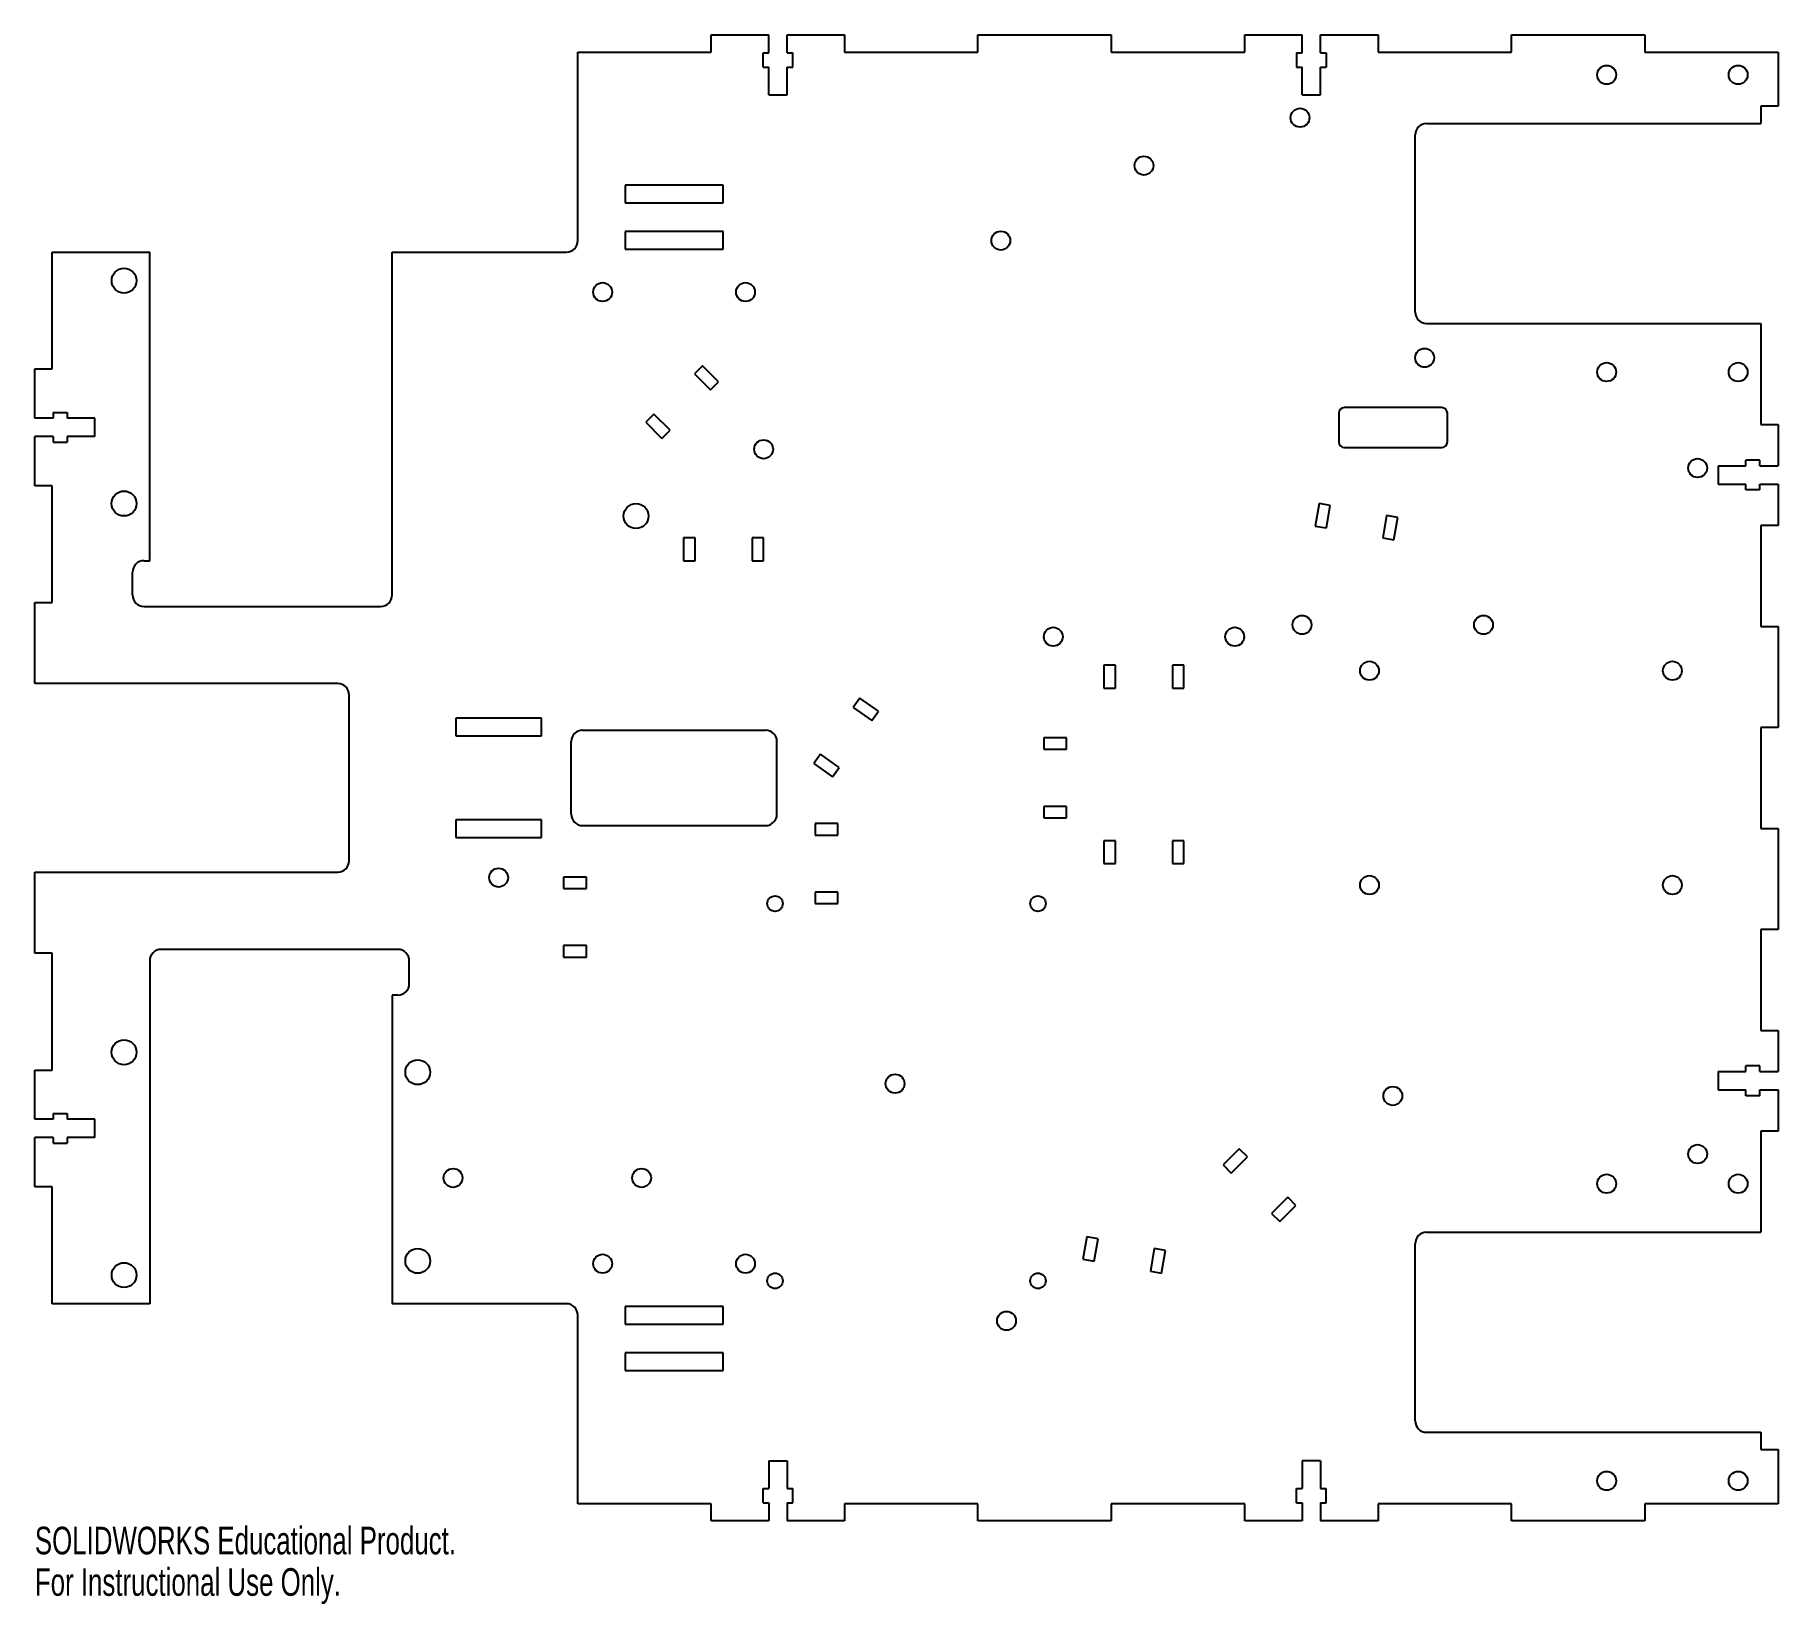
# Model space of a CAD drawing. Header units: millimetres. Extents: x -152 to 152, y -145 to 130.
import ezdxf

# ---------------------------------------------------------------- set-up
doc = ezdxf.new("R2010")
doc.units = ezdxf.units.MM
doc.styles.add('SLDTEXTSTYLE0', font='TXT', dxfattribs={"width": 0.7})

msp = doc.modelspace()

# ---------------------------------------------------------------- linework, layer by layer
at = {"color": 7, "linetype": 'Continuous', "lineweight": 25}
for p, q in [((-34.17, 130), (-24.1, 130)), ((-34.17, 127), (-34.17, 130)), ((-24.1, 126.83), (-24.1, 130)), ((-20.9, 130), (-10.83, 130)), ((-20.9, 126.83), (-20.9, 130)), ((-10.83, 130), (-10.83, 127)), ((12.5, 130), (35.83, 130)), ((12.5, 127), (12.5, 130)), ((35.83, 130), (35.83, 127)), ((59.17, 130), (69.23, 130)), ((59.17, 127), (59.17, 130)), ((69.23, 126.83), (69.23, 130)), ((72.43, 130), (82.5, 130)), ((72.43, 126.83), (72.43, 130)), ((82.5, 130), (82.5, 127)), ((105.83, 130), (129.17, 130)), ((105.83, 127), (105.83, 130)), ((129.17, 130), (129.17, 127)), ((-57.5, 127), (-34.17, 127)), ((-57.5, 94), (-57.5, 127)), ((-25.1, 124.33), (-25.1, 126.83)), ((-25.1, 126.83), (-24.1, 126.83)), ((-20.9, 126.83), (-19.9, 126.83)), ((-19.9, 124.33), (-19.9, 126.83)), ((-10.83, 127), (12.5, 127)), ((35.83, 127), (59.17, 127)), ((68.23, 126.83), (68.23, 124.33)), ((68.23, 126.83), (69.23, 126.83)), ((72.43, 126.83), (73.43, 126.83)), ((73.43, 126.83), (73.43, 124.33)), ((82.5, 127), (105.83, 127)), ((129.17, 127), (152.5, 127)), ((152.5, 127), (152.5, 117.5)), ((-25.1, 124.33), (-24.1, 124.33)), ((-24.1, 119.5), (-24.1, 124.33)), ((-20.9, 124.33), (-19.9, 124.33)), ((-20.9, 119.5), (-20.9, 124.33)), ((68.23, 124.33), (69.23, 124.33)), ((69.23, 119.5), (69.23, 124.33)), ((72.43, 124.33), (73.43, 124.33)), ((72.43, 119.5), (72.43, 124.33)), ((-24.1, 119.5), (-20.9, 119.5)), ((69.23, 119.5), (72.43, 119.5)), ((149.5, 117.5), (149.5, 114.5)), ((152.5, 117.5), (149.5, 117.5)), ((91, 114.5), (149.5, 114.5)), ((89, 81.5), (89, 112.5)), ((-49.24, 103.7), (-49.24, 100.6)), ((-32.08, 103.7), (-49.24, 103.7)), ((-32.08, 100.6), (-32.08, 103.7)), ((-49.24, 100.6), (-32.08, 100.6)), ((-49.24, 95.6), (-49.24, 92.5)), ((-32.08, 95.6), (-49.24, 95.6)), ((-32.08, 92.5), (-32.08, 95.6)), ((-149.5, 92), (-132.4, 92)), ((-149.5, 71.56), (-149.5, 92)), ((-132.4, 38), (-132.4, 92)), ((-90, 92), (-59.5, 92)), ((-90, 32), (-90, 92)), ((-49.24, 92.5), (-32.08, 92.5)), ((91, 79.5), (149.5, 79.5)), ((149.5, 79.5), (149.5, 61.83)), ((-152.5, 71.56), (-149.5, 71.56)), ((-152.5, 62.93), (-152.5, 71.56)), ((-35.71, 72.12), (-37.12, 70.71)), ((-37.12, 70.71), (-34.29, 67.88)), ((-32.88, 69.29), (-35.71, 72.12)), ((-34.29, 67.88), (-32.88, 69.29)), ((93.64, 64.79), (76.64, 64.79)), ((-149.32, 62.93), (-152.5, 62.93)), ((-149.32, 63.93), (-149.32, 62.93)), ((-149.32, 63.93), (-146.82, 63.93)), ((-146.82, 63.93), (-146.82, 62.93)), ((-142, 62.93), (-146.82, 62.93)), ((-142, 59.73), (-142, 62.93)), ((-44.19, 63.64), (-45.61, 62.22)), ((-45.61, 62.22), (-42.78, 59.39)), ((-41.36, 60.81), (-44.19, 63.64)), ((75.64, 63.79), (75.64, 58.79)), ((94.64, 58.79), (94.64, 63.79)), ((149.5, 61.83), (152.5, 61.83)), ((152.5, 61.83), (152.5, 54.6)), ((-149.32, 59.73), (-152.5, 59.73)), ((-152.5, 51.11), (-152.5, 59.73)), ((-149.32, 59.73), (-149.32, 58.73)), ((-149.32, 58.73), (-146.82, 58.73)), ((-142, 59.73), (-146.82, 59.73)), ((-146.82, 59.73), (-146.82, 58.73)), ((-42.78, 59.39), (-41.36, 60.81)), ((76.64, 57.79), (93.64, 57.79)), ((146.82, 54.6), (146.82, 55.6)), ((149.32, 55.6), (146.82, 55.6)), ((149.32, 54.6), (149.32, 55.6)), ((142, 54.6), (142, 51.4)), ((142, 54.6), (146.82, 54.6)), ((149.32, 54.6), (152.5, 54.6)), ((-149.5, 51.11), (-152.5, 51.11)), ((-149.5, 30.67), (-149.5, 51.11)), ((142, 51.4), (146.82, 51.4)), ((146.82, 50.4), (146.82, 51.4)), ((149.32, 50.4), (146.82, 50.4)), ((149.32, 51.4), (152.5, 51.4)), ((149.32, 50.4), (149.32, 51.4)), ((152.5, 51.4), (152.5, 44.17)), ((72.18, 48.01), (71.49, 44.07)), ((74.15, 47.67), (72.18, 48.01)), ((73.46, 43.73), (74.15, 47.67)), ((84, 45.93), (83.31, 41.99)), ((85.97, 45.58), (84, 45.93)), ((71.49, 44.07), (73.46, 43.73)), ((85.28, 41.64), (85.97, 45.58)), ((149.5, 44.17), (149.5, 26.5)), ((152.5, 44.17), (149.5, 44.17)), ((-39, 42), (-39, 38)), ((-37, 42), (-39, 42)), ((-37, 38), (-37, 42)), ((-27, 42), (-27, 38)), ((-25, 42), (-27, 42)), ((-25, 38), (-25, 42)), ((83.31, 41.99), (85.28, 41.64)), ((-133.4, 38), (-132.4, 38)), ((-39, 38), (-37, 38)), ((-27, 38), (-25, 38)), ((-135.4, 32), (-135.4, 36)), ((-152.5, 30.67), (-149.5, 30.67)), ((-152.5, 16.5), (-152.5, 30.67)), ((-133.4, 30), (-92, 30)), ((149.5, 26.5), (152.5, 26.5)), ((152.5, 26.5), (152.5, 8.83)), ((34.55, 19.7), (34.55, 15.7)), ((36.55, 19.7), (34.55, 19.7)), ((36.55, 15.7), (36.55, 19.7)), ((46.55, 19.7), (46.55, 15.7)), ((48.55, 19.7), (46.55, 19.7)), ((48.55, 15.7), (48.55, 19.7)), ((-99.5, 16.5), (-152.5, 16.5)), ((34.55, 15.7), (36.55, 15.7)), ((46.55, 15.7), (48.55, 15.7)), ((-97.5, -14.5), (-97.5, 14.5)), ((-8.18, 13.97), (-9.33, 12.33)), ((-9.33, 12.33), (-6.05, 10.03)), ((-4.91, 11.67), (-8.18, 13.97)), ((-78.86, 10.45), (-78.86, 7.35)), ((-63.86, 10.45), (-78.86, 10.45)), ((-63.86, 7.35), (-63.86, 10.45)), ((-6.05, 10.03), (-4.91, 11.67)), ((-78.86, 7.35), (-63.86, 7.35)), ((-58.66, -6.35), (-58.66, 6.35)), ((-56.66, 8.35), (-24.66, 8.35)), ((-22.66, -6.35), (-22.66, 6.35)), ((24, 7), (24, 5)), ((28, 7), (24, 7)), ((28, 5), (28, 7)), ((149.5, 8.83), (149.5, -8.83)), ((152.5, 8.83), (149.5, 8.83)), ((-15.06, 4.14), (-16.21, 2.5)), ((-11.79, 1.84), (-15.06, 4.14)), ((24, 5), (28, 5)), ((-16.21, 2.5), (-12.94, 0.2)), ((-12.94, 0.2), (-11.79, 1.84)), ((24, -5), (24, -7)), ((28, -5), (24, -5)), ((28, -7), (28, -5)), ((-78.86, -7.35), (-78.86, -10.45)), ((-63.86, -7.35), (-78.86, -7.35)), ((-63.86, -10.45), (-63.86, -7.35)), ((-56.66, -8.35), (-24.66, -8.35)), ((-16, -8), (-16, -10)), ((-12, -8), (-16, -8)), ((-12, -10), (-12, -8)), ((24, -7), (28, -7)), ((149.5, -8.83), (152.5, -8.83)), ((152.5, -8.83), (152.5, -26.5)), ((-78.86, -10.45), (-63.86, -10.45)), ((-16, -10), (-12, -10)), ((34.55, -11), (34.55, -15)), ((36.55, -11), (34.55, -11)), ((36.55, -15), (36.55, -11)), ((46.55, -11), (46.55, -15)), ((48.55, -11), (46.55, -11)), ((48.55, -15), (48.55, -11)), ((34.55, -15), (36.55, -15)), ((46.55, -15), (48.55, -15)), ((-152.5, -16.5), (-99.5, -16.5)), ((-152.5, -30.67), (-152.5, -16.5)), ((-60, -17.35), (-60, -19.35)), ((-56, -17.35), (-60, -17.35)), ((-56, -19.35), (-56, -17.35)), ((-60, -19.35), (-56, -19.35)), ((-16, -20), (-16, -22)), ((-12, -20), (-16, -20)), ((-12, -22), (-12, -20)), ((-16, -22), (-12, -22)), ((149.5, -26.5), (149.5, -44.17)), ((152.5, -26.5), (149.5, -26.5)), ((-89, -30), (-130.4, -30)), ((-60, -29.35), (-60, -31.35)), ((-56, -29.35), (-60, -29.35)), ((-56, -31.35), (-56, -29.35)), ((-149.5, -30.67), (-152.5, -30.67)), ((-149.5, -51.11), (-149.5, -30.67)), ((-132.4, -32), (-132.4, -92)), ((-87, -36), (-87, -32)), ((-60, -31.35), (-56, -31.35)), ((-89, -38), (-90, -38)), ((-90, -38), (-90, -92)), ((149.5, -44.17), (152.5, -44.17)), ((152.5, -44.17), (152.5, -51.4)), ((-152.5, -51.11), (-149.5, -51.11)), ((-152.5, -59.73), (-152.5, -51.11)), ((142, -51.4), (142, -54.6)), ((142, -51.4), (146.82, -51.4)), ((146.82, -51.4), (146.82, -50.4)), ((149.32, -50.4), (146.82, -50.4)), ((149.32, -51.4), (149.32, -50.4)), ((149.32, -51.4), (152.5, -51.4)), ((142, -54.6), (146.82, -54.6)), ((146.82, -55.6), (146.82, -54.6)), ((149.32, -54.6), (152.5, -54.6)), ((149.32, -55.6), (149.32, -54.6)), ((152.5, -54.6), (152.5, -61.83)), ((149.32, -55.6), (146.82, -55.6)), ((-149.32, -59.73), (-152.5, -59.73)), ((-149.32, -58.73), (-149.32, -59.73)), ((-149.32, -58.73), (-146.82, -58.73)), ((-146.82, -58.73), (-146.82, -59.73)), ((-142, -59.73), (-146.82, -59.73)), ((-142, -62.93), (-142, -59.73)), ((-149.32, -62.93), (-152.5, -62.93)), ((-152.5, -71.56), (-152.5, -62.93)), ((-149.32, -62.93), (-149.32, -63.93)), ((-149.32, -63.93), (-146.82, -63.93)), ((-142, -62.93), (-146.82, -62.93)), ((-146.82, -62.93), (-146.82, -63.93)), ((149.5, -61.83), (149.5, -79.5)), ((152.5, -61.83), (149.5, -61.83)), ((58.22, -64.89), (55.39, -67.72)), ((56.81, -69.14), (59.64, -66.31)), ((59.64, -66.31), (58.22, -64.89)), ((55.39, -67.72), (56.81, -69.14)), ((-149.5, -71.56), (-152.5, -71.56)), ((-149.5, -92), (-149.5, -71.56)), ((66.71, -73.38), (63.88, -76.21)), ((63.88, -76.21), (65.29, -77.62)), ((65.29, -77.62), (68.12, -74.79)), ((68.12, -74.79), (66.71, -73.38)), ((31.54, -80.27), (30.85, -84.21)), ((33.51, -80.62), (31.54, -80.27)), ((32.82, -84.56), (33.51, -80.62)), ((89, -112.5), (89, -81.5)), ((91, -79.5), (149.5, -79.5)), ((30.85, -84.21), (32.82, -84.56)), ((43.36, -82.36), (42.67, -86.3)), ((45.33, -82.7), (43.36, -82.36)), ((44.64, -86.64), (45.33, -82.7)), ((42.67, -86.3), (44.64, -86.64)), ((-132.4, -92), (-149.5, -92)), ((-59.5, -92), (-90, -92)), ((-57.5, -127), (-57.5, -94)), ((-49.24, -92.5), (-49.24, -95.6)), ((-32.08, -92.5), (-49.24, -92.5)), ((-32.08, -95.6), (-32.08, -92.5)), ((-49.24, -95.6), (-32.08, -95.6)), ((-49.24, -100.6), (-49.24, -103.7)), ((-32.08, -100.6), (-49.24, -100.6)), ((-32.08, -103.7), (-32.08, -100.6)), ((-49.24, -103.7), (-32.08, -103.7)), ((91, -114.5), (149.5, -114.5)), ((149.5, -114.5), (149.5, -117.5)), ((149.5, -117.5), (152.5, -117.5)), ((152.5, -117.5), (152.5, -127)), ((-24.1, -119.5), (-24.1, -124.33)), ((-24.1, -119.5), (-20.9, -119.5)), ((-20.9, -119.5), (-20.9, -124.33)), ((69.23, -119.5), (69.23, -124.33)), ((72.43, -119.5), (69.23, -119.5)), ((72.43, -119.5), (72.43, -124.33)), ((-25.1, -126.83), (-25.1, -124.33)), ((-25.1, -124.33), (-24.1, -124.33)), ((-20.9, -124.33), (-19.9, -124.33)), ((-19.9, -126.83), (-19.9, -124.33)), ((68.23, -126.83), (68.23, -124.33)), ((68.23, -124.33), (69.23, -124.33)), ((72.43, -124.33), (73.43, -124.33)), ((73.43, -126.83), (73.43, -124.33)), ((-34.17, -127), (-57.5, -127)), ((-34.17, -130), (-34.17, -127)), ((-25.1, -126.83), (-24.1, -126.83)), ((-24.1, -126.83), (-24.1, -130)), ((-20.9, -126.83), (-19.9, -126.83)), ((-20.9, -126.83), (-20.9, -130)), ((-10.83, -127), (-10.83, -130)), ((12.5, -127), (-10.83, -127)), ((12.5, -130), (12.5, -127)), ((35.83, -127), (35.83, -130)), ((59.17, -127), (35.83, -127)), ((59.17, -130), (59.17, -127)), ((68.23, -126.83), (69.23, -126.83)), ((69.23, -126.83), (69.23, -130)), ((72.43, -126.83), (73.43, -126.83)), ((72.43, -126.83), (72.43, -130)), ((82.5, -127), (82.5, -130)), ((105.83, -127), (82.5, -127)), ((105.83, -130), (105.83, -127)), ((129.17, -127), (129.17, -130)), ((152.5, -127), (129.17, -127)), ((-24.1, -130), (-34.17, -130)), ((-10.83, -130), (-20.9, -130)), ((35.83, -130), (12.5, -130)), ((69.23, -130), (59.17, -130)), ((82.5, -130), (72.43, -130)), ((129.17, -130), (105.83, -130))]:
    msp.add_line(p, q, dxfattribs=at)
for centre, radius in [((122.5, 123), 1.65), ((145.5, 123), 1.65), ((68.85, 115.5), 1.65), ((41.55, 107.12), 1.65), ((16.5, 94), 1.65), ((-136.89, 87), 2.17), ((-53.16, 85), 1.65), ((-28.16, 85), 1.65), ((90.65, 73.5), 1.65), ((122.5, 71), 1.65), ((145.5, 71), 1.65), ((-25, 57.5), 1.65), ((138.42, 54.21), 1.65), ((-136.89, 48), 2.18), ((-47.31, 45.8), 2.18), ((69.2, 26.77), 1.65), ((100.95, 26.77), 1.65), ((25.68, 24.7), 1.65), ((57.43, 24.7), 1.65), ((81, 18.75), 1.65), ((134, 18.75), 1.65), ((-71.36, -17.45), 1.65), ((81, -18.75), 1.65), ((134, -18.75), 1.65), ((-23, -22), 1.35), ((23, -22), 1.35), ((-136.89, -48), 2.18), ((-85.51, -51.5), 2.17), ((-2, -53.5), 1.65), ((85.08, -55.65), 1.65), ((138.42, -65.81), 1.65), ((-79.34, -70), 1.65), ((-46.34, -70), 1.65), ((122.5, -71), 1.65), ((145.5, -71), 1.65), ((-85.51, -84.5), 2.17), ((-136.89, -87), 2.17), ((-53.16, -85), 1.65), ((-28.16, -85), 1.65), ((-23, -88), 1.35), ((23, -88), 1.35), ((17.5, -95), 1.65), ((122.5, -123), 1.65), ((145.5, -123), 1.65)]:
    msp.add_circle(centre, radius, dxfattribs=at)
for centre, radius, start, end in [((91, 112.5), 2, 90, 180), ((-59.5, 94), 2, 270, 0), ((91, 81.5), 2, 180, 270), ((76.64, 63.79), 1, 90, 180), ((93.64, 63.79), 1, 0, 90), ((76.64, 58.79), 1, 180, 270), ((93.64, 58.79), 1, 270, 0), ((-133.4, 36), 2, 90, 180), ((-133.4, 32), 2, 180, 270), ((-92, 32), 2, 270, 0), ((-99.5, 14.5), 2, 0, 90), ((-56.66, 6.35), 2, 90, 180), ((-24.66, 6.35), 2, 0, 90), ((-56.66, -6.35), 2, 180, 270), ((-24.66, -6.35), 2, 270, 0), ((-99.5, -14.5), 2, 270, 0), ((-130.4, -32), 2, 90, 180), ((-89, -32), 2, 0, 90), ((-89, -36), 2, 270, 0), ((91, -81.5), 2, 90, 180), ((-59.5, -94), 2, 0, 90), ((91, -112.5), 2, 180, 270)]:
    msp.add_arc(centre, radius, start, end, dxfattribs=at)

# ---------------------------------------------------------------- texts
at = {"color": 7, "linetype": 'Continuous', "char_height": 4.8336, "attachment_point": 1, "style": 'SLDTEXTSTYLE0'}
for s, insert in [('SOLIDWORKS Educational Product.', (-152.5, -131.02)), ('For Instructional Use Only.', (-152.5, -138.27))]:
    msp.add_mtext(s, dxfattribs=dict(at, insert=insert))

doc.saveas('drawing.dxf')
